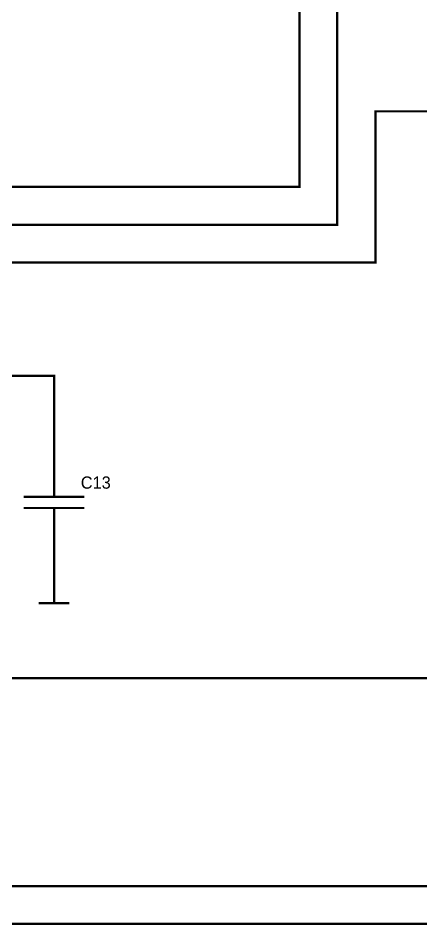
# Model space of a CAD drawing. Header units: millimetres. Extents: x 0 to 841, y 0 to 594.
# Drawn here: x 490.3 to 543.6, y 272.3 to 392.3 of the extents above; entities that cross this region are included whole.
import ezdxf

# ---------------------------------------------------------------- set-up
doc = ezdxf.new("R2010")
doc.units = ezdxf.units.MM
doc.layers.add('Sheet', color=255, linetype='Continuous')

msp = doc.modelspace()

# ---------------------------------------------------------------- linework, layer by layer
at = {"layer": 'Sheet', "const_width": 0.3}
for points in [[(560.01, 502.48), (527.51, 502.48), (527.51, 369.99), (455.02, 369.99)], [(585, 442.49), (532.5, 442.49), (532.5, 364.98), (455.02, 364.98)], [(615.01, 379.99), (537.57, 379.99), (537.57, 360), (455.02, 360)], [(682.49, 272.5), (335.03, 272.5), (335.03, 364.98), (362.51, 364.98)], [(682.49, 277.48), (337.52, 277.48), (337.52, 360), (362.51, 360)], [(495.02, 331.5), (495.02, 345), (455.02, 345)], [(495.02, 328.98), (495.02, 331.5)], [(555, 305), (340.01, 305), (340.01, 329.99), (362.51, 329.99)], [(499.01, 328.98), (491, 328.98)], [(499.01, 327.5), (491.02, 327.5)], [(495.02, 327.5), (495.02, 324.98)], [(495.02, 324.98), (495.02, 320)], [(495.02, 320), (495.02, 314.9)], [(492.97, 314.9), (497.04, 314.9)]]:
    msp.add_lwpolyline(points, dxfattribs=at)

# ---------------------------------------------------------------- texts
at = {"layer": 'Sheet'}
msp.add_text('C13', height=1.617, dxfattribs=at).set_placement((498.56, 330.06))

doc.saveas('drawing.dxf')
